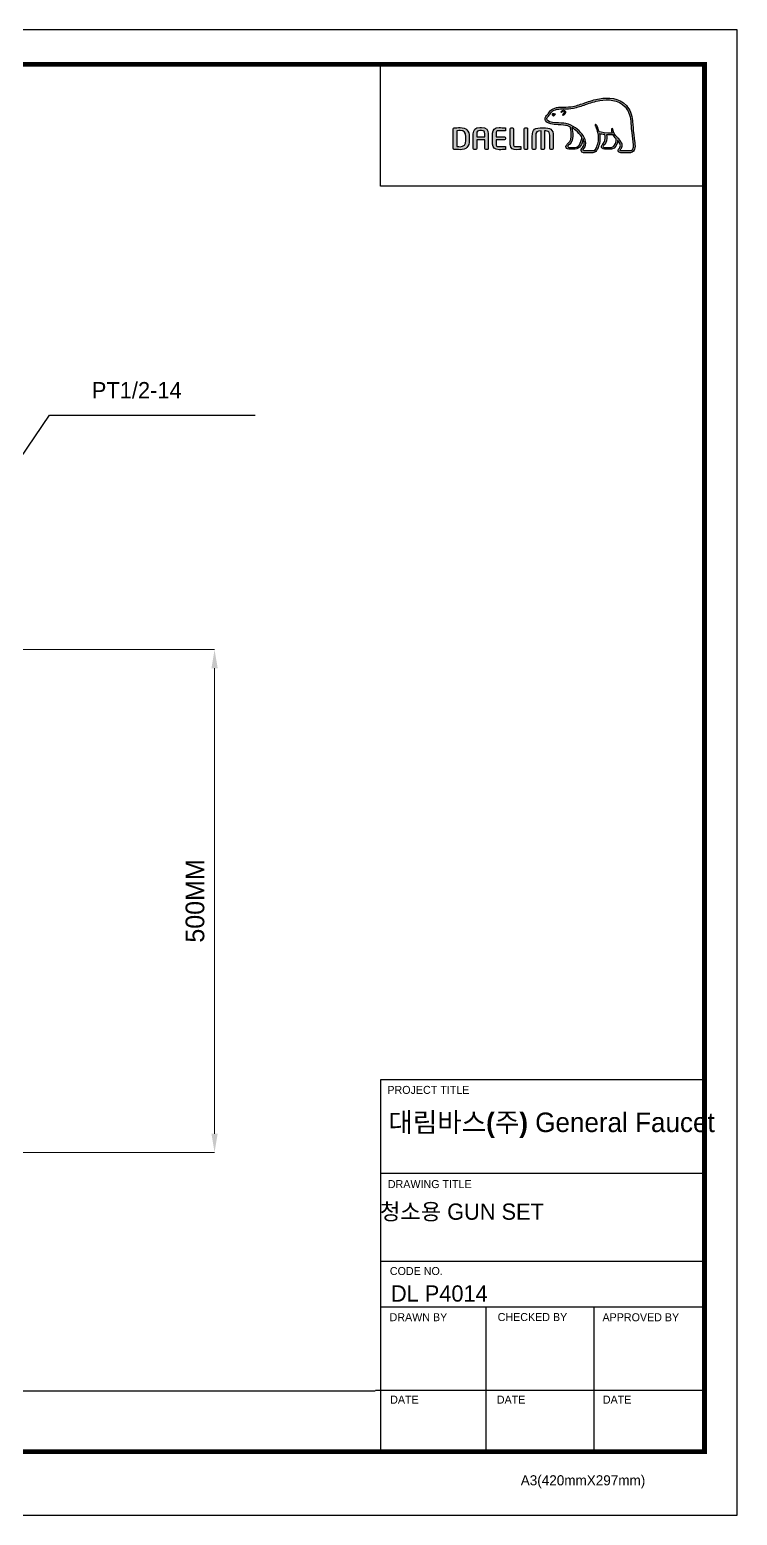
# Model space of a CAD drawing. Extents: x 0 to 434, y 0 to 318.
# Drawn here: x 282.5 to 434, y 0 to 318 of the extents above; entities that cross this region are included whole.
import ezdxf

# ---------------------------------------------------------------- set-up
doc = ezdxf.new("R2010")
doc.units = 0
doc.header["$LTSCALE"] = 10
doc.header["$MEASUREMENT"] = 0
doc.header["$PDMODE"] = 3
doc.header["$PDSIZE"] = -10
doc.layers.get('0').update_dxf_attribs({"linetype": 'CONTINUOUS'})
doc.layers.get('DEFPOINTS').update_dxf_attribs({"linetype": 'CONTINUOUS'})
doc.layers.add('DIM & TEXT', color=4, linetype='CONTINUOUS')
doc.layers.add('레이어 1', color=7, linetype='CONTINUOUS')
doc.styles.add('Daelim Dimension', font='')
doc.styles.add('GHS', font='romans', dxfattribs={"bigfont": 'ghs'})
doc.styles.get('Daelim Dimension').set_extended_font_data('나눔고딕')
doc.dimstyles.new('DEFAULT', dxfattribs={"dimscale": 2, "dimtxt": 2, "dimasz": 2, "dimexe": 0, "dimexo": 2, "dimgap": 1, "dimtad": 1, "dimdec": 0, "dimzin": 9, "dimdsep": 46, "dimtxsty": 'Daelim Dimension', "dimcen": 0.5, "dimclrd": 5, "dimclre": 5, "dimclrt": 256, "dimadec": 1, "dimazin": 0, "dimtfac": 1, "dimtdec": 0, "dimtix": 1, "dimtmove": 0, "dimatfit": 3, "dimfxl": 1, "dimtolj": 1, "dimtzin": 1, "dimlwd": 9, "dimlwe": 9, "dimarcsym": 0})
doc.dimstyles.new('STANDARD$7', dxfattribs={"dimtxt": 3.5, "dimasz": 3, "dimexe": 1, "dimexo": 0.0625, "dimgap": 1, "dimtad": 1, "dimdec": 4, "dimzin": 0, "dimdsep": 46, "dimtxsty": 'GHS', "dimcen": 1, "dimclrt": 2, "dimadec": 0, "dimazin": 0, "dimtfac": 1, "dimtdec": 4, "dimtofl": 0, "dimtmove": 0, "dimatfit": 3, "dimfxl": 1, "dimtolj": 1, "dimtzin": 0, "dimarcsym": 0})

# ---------------------------------------------------------------- blocks, each defined once
blk = doc.blocks.new('*D6')
at = {"color": 5, "lineweight": 9, "ltscale": 0.5, "transparency": 16777216}
for p, q in [((261.62, 185.32), (322.09, 185.32)), ((322.09, 181.32), (322.09, 81.68)), ((262.62, 77.68), (322.09, 77.68))]:
    blk.add_line(p, q, dxfattribs=at)
at = {"color": 5, "ltscale": 0.5, "transparency": 16777216}
for points in [[(321.43, 181.32), (322.76, 181.32), (322.09, 185.32)], [(321.43, 81.68), (322.76, 81.68), (322.09, 77.68)]]:
    blk.add_solid(points, dxfattribs=at)
at = {"layer": 'DEFPOINTS', "color": 0, "ltscale": 0.5, "transparency": 16777216}
for p in [(257.62, 185.32), (258.62, 77.68), (322.09, 77.68)]:
    blk.add_point(p, dxfattribs=at)
at = {"color": 2, "ltscale": 0.5, "transparency": 16777216, "insert": (317.92, 131.5), "char_height": 4, "attachment_point": 5, "rotation": 90, "style": 'Daelim Dimension'}
blk.add_mtext('\\A1;500MM', dxfattribs=at)

msp = doc.modelspace()

# ---------------------------------------------------------------- hatches: boundary and pattern name
at = {"layer": '레이어 1'}
h = msp.add_hatch(color=5, dxfattribs=at)
h.dxf.hatch_style = 1
edge = h.paths.add_edge_path(flags=16)
edge.add_spline(control_points=[(411.48, 292.25), (411.29, 292.04), (411.05, 292.04), (411.04, 292.04), (411.04, 292.04), (409.13, 292.04), (409.13, 292.04), (409.06, 292.04), (409.01, 292.06), (408.98, 292.09), (408.95, 292.12), (408.93, 292.16), (408.93, 292.22), (408.93, 292.32), (409.01, 292.42), (409.09, 292.53), (409.17, 292.63), (409.25, 292.72), (409.29, 292.84), (409.39, 293.12), (409.38, 293.42), (409.26, 293.68), (409.03, 294.16), (408.7, 294.53), (408.37, 294.89), (408.37, 294.89), (408.26, 295.02), (408.26, 295.02), (407.84, 295.48), (407.41, 295.97), (407.37, 296.63), (407.37, 296.76), (407.31, 296.84), (407.22, 296.83), (407.22, 296.83), (407.1, 296.77), (407.1, 296.77), (407.06, 296.74), (407.05, 296.68), (407.05, 296.62), (407.05, 296.62), (407.05, 296.6), (407.05, 296.6), (407.06, 296.36), (407.12, 296.13), (407.22, 295.88), (407.22, 295.88), (407.23, 295.86), (407.23, 295.86), (407.23, 295.86), (407.2, 295.86), (407.2, 295.86), (405.98, 295.81), (404.78, 296.04), (404.43, 296.13), (404.21, 297), (403.86, 297.58), (403.84, 297.6), (403.82, 297.65), (403.77, 297.68), (403.73, 297.7), (403.73, 297.7), (403.63, 297.68), (403.62, 297.68), (403.61, 297.67), (403.59, 297.64), (403.55, 297.59), (403.55, 297.59), (403.54, 297.55), (403.54, 297.55), (403.54, 297.55), (403.58, 297.43), (403.58, 297.43), (403.6, 297.38), (404.23, 296.29), (404.23, 294.83), (404.23, 293.93), (403.99, 293.08), (403.53, 292.31), (403.42, 292.12), (403.27, 292.04), (403.05, 292.04), (403.05, 292.04), (401.18, 292.04), (401.18, 292.04), (401.11, 292.04), (400.98, 292.08), (400.98, 292.22), (400.98, 292.29), (401.05, 292.42), (401.17, 292.55), (401.95, 293.42), (401.5, 294.78), (400.75, 295.68), (400.02, 296.54), (398.84, 297.63), (397.32, 297.9), (396.78, 297.99), (395.9, 298.05), (395.19, 298.09), (395.19, 298.09), (394.46, 298.13), (394.46, 298.13), (394.09, 298.16), (393.48, 298.39), (393.29, 298.74), (393.22, 298.89), (393.22, 299.03), (393.32, 299.2), (393.39, 299.31), (393.47, 299.4), (393.58, 299.5), (393.7, 299.62), (393.82, 299.75), (393.91, 299.91), (393.91, 299.91), (393.94, 299.96), (393.94, 299.96), (394.3, 300.66), (395.05, 301.02), (396.16, 301.05), (396.16, 301.05), (396.79, 301.06), (396.79, 301.06), (397.48, 301.06), (398.26, 301.07), (398.9, 301.21), (399.8, 301.4), (400.7, 301.71), (401.5, 301.98), (401.5, 301.98), (401.53, 301.99), (401.53, 301.99), (402.51, 302.33), (403.54, 302.67), (404.58, 302.84), (406.25, 303.12), (408.54, 303.11), (409.98, 301.49), (410.65, 300.74), (411.06, 299.71), (411.2, 298.43), (411.2, 298.43), (411.2, 298.43), (411.19, 298.44), (411.2, 298.41), (411.21, 298.27), (411.27, 297.45), (411.29, 297.06), (411.31, 296.65), (411.41, 295.9), (411.41, 295.9), (411.7, 293.38), (411.7, 293.38), (411.7, 293.38), (411.72, 293.07), (411.72, 293.07), (411.72, 292.71), (411.64, 292.43), (411.48, 292.25)], knot_values=[0, 0, 0, 0, 1, 1, 1, 2, 2, 2, 3, 3, 3, 4, 4, 4, 5, 5, 5, 6, 6, 6, 7, 7, 7, 8, 8, 8, 9, 9, 9, 10, 10, 10, 11, 11, 11, 12, 12, 12, 13, 13, 13, 14, 14, 14, 15, 15, 15, 16, 16, 16, 17, 17, 17, 18, 18, 18, 19, 19, 19, 20, 20, 20, 21, 21, 21, 22, 22, 22, 23, 23, 23, 24, 24, 24, 25, 25, 25, 26, 26, 26, 27, 27, 27, 28, 28, 28, 29, 29, 29, 30, 30, 30, 31, 31, 31, 32, 32, 32, 33, 33, 33, 34, 34, 34, 35, 35, 35, 36, 36, 36, 37, 37, 37, 38, 38, 38, 39, 39, 39, 40, 40, 40, 41, 41, 41, 42, 42, 42, 43, 43, 43, 44, 44, 44, 45, 45, 45, 46, 46, 46, 47, 47, 47, 48, 48, 48, 49, 49, 49, 50, 50, 50, 51, 51, 51, 52, 52, 52, 53, 53, 53, 53], degree=3, periodic=0)
edge = h.paths.add_edge_path(flags=16)
edge.add_spline(control_points=[(407.07, 292.8), (407.07, 292.8), (405.52, 292.8), (405.52, 292.8), (405.4, 292.8), (405.31, 292.89), (405.31, 293.01), (405.31, 293.09), (405.38, 293.19), (405.45, 293.26), (405.77, 293.56), (406.09, 293.98), (406.09, 294.77), (406.09, 294.77), (406.07, 295.13), (406.07, 295.13), (406.07, 295.13), (406.01, 295.48), (406.01, 295.48), (406.01, 295.48), (406.01, 295.5), (406.01, 295.5), (406.01, 295.5), (406.03, 295.5), (406.03, 295.5), (406.32, 295.48), (406.89, 295.45), (407.42, 295.48), (407.56, 295.26), (407.78, 294.98), (408.1, 294.61), (408.09, 294.42), (407.93, 292.8), (407.07, 292.8)], knot_values=[0, 0, 0, 0, 1, 1, 1, 2, 2, 2, 3, 3, 3, 4, 4, 4, 5, 5, 5, 6, 6, 6, 7, 7, 7, 8, 8, 8, 9, 9, 9, 10, 10, 10, 11, 11, 11, 11], degree=3, periodic=0)
edge = h.paths.add_edge_path(flags=16)
edge.add_spline(control_points=[(399.28, 292.8), (399.28, 292.8), (397.91, 292.8), (397.91, 292.8), (397.81, 292.8), (397.7, 292.88), (397.7, 293.01), (397.7, 293.08), (397.76, 293.17), (397.88, 293.27), (398.22, 293.54), (398.75, 293.96), (398.8, 295.11), (398.8, 295.11), (398.81, 295.42), (398.81, 295.42), (398.81, 295.91), (398.7, 296.5), (398.59, 297.03), (398.59, 297.03), (398.58, 297.08), (398.58, 297.08), (398.58, 297.08), (398.62, 297.05), (398.62, 297.05), (398.82, 296.92), (399.94, 296.17), (400.73, 295.05), (400.66, 294.52), (400.37, 292.8), (399.28, 292.8)], knot_values=[0, 0, 0, 0, 1, 1, 1, 2, 2, 2, 3, 3, 3, 4, 4, 4, 5, 5, 5, 6, 6, 6, 7, 7, 7, 8, 8, 8, 9, 9, 9, 10, 10, 10, 10], degree=3, periodic=0)
edge = h.paths.add_edge_path()
edge.add_spline(control_points=[(412.09, 293.41), (412.09, 293.42), (411.8, 295.95), (411.8, 295.95), (411.69, 296.7), (411.68, 297.11), (411.66, 297.47), (411.66, 297.47), (411.59, 298.47), (411.59, 298.47), (411.44, 299.83), (410.99, 300.94), (410.27, 301.75), (408.71, 303.5), (406.28, 303.52), (404.51, 303.23), (403.43, 303.05), (402.39, 302.69), (401.39, 302.35), (401.39, 302.35), (401.36, 302.34), (401.36, 302.34), (400.58, 302.07), (399.69, 301.77), (398.82, 301.58), (398.22, 301.45), (397.47, 301.45), (396.81, 301.44), (396.81, 301.44), (396.15, 301.44), (396.15, 301.44), (394.89, 301.41), (394.03, 300.97), (393.6, 300.14), (393.6, 300.14), (393.58, 300.1), (393.58, 300.1), (393.51, 299.98), (393.4, 299.87), (393.3, 299.78), (393.2, 299.67), (393.08, 299.55), (392.99, 299.4), (392.9, 299.24), (392.85, 299.09), (392.85, 298.94), (392.85, 298.81), (392.89, 298.68), (392.95, 298.56), (393.22, 298.05), (393.98, 297.78), (394.44, 297.75), (394.44, 297.75), (395.11, 297.71), (395.13, 297.7), (395.8, 297.67), (396.72, 297.61), (397.25, 297.52), (397.57, 297.46), (397.92, 297.35), (398.25, 297.2), (398.28, 297.11), (398.45, 296.35), (398.45, 295.42), (398.45, 295.42), (398.44, 295.12), (398.44, 295.12), (398.39, 294.14), (397.96, 293.8), (397.65, 293.55), (397.62, 293.52), (397.34, 293.29), (397.32, 293.01), (397.3, 292.85), (397.35, 292.71), (397.44, 292.6), (397.55, 292.49), (397.71, 292.43), (397.91, 292.43), (397.91, 292.43), (399.28, 292.43), (399.28, 292.43), (400.3, 292.43), (400.8, 293.53), (400.96, 294.56), (400.96, 294.56), (400.96, 294.71), (400.96, 294.71), (400.96, 294.71), (401, 294.64), (401, 294.64), (401.13, 294.34), (401.21, 294), (401.21, 293.73), (401.21, 293.37), (401.1, 293.04), (400.88, 292.8), (400.83, 292.75), (400.55, 292.47), (400.55, 292.18), (400.55, 292.18), (400.56, 292.14), (400.56, 292.14), (400.59, 291.8), (400.86, 291.66), (401.11, 291.66), (401.11, 291.66), (403.05, 291.66), (403.05, 291.66), (403.4, 291.66), (403.68, 291.81), (403.86, 292.11), (404.35, 292.93), (404.6, 293.82), (404.6, 294.75), (404.6, 295.04), (404.58, 295.36), (404.52, 295.68), (404.52, 295.68), (404.52, 295.7), (404.52, 295.7), (404.52, 295.7), (404.54, 295.7), (404.54, 295.7), (404.78, 295.65), (405.15, 295.59), (405.62, 295.54), (405.62, 295.54), (405.63, 295.54), (405.63, 295.54), (405.63, 295.54), (405.69, 295.18), (405.69, 295.18), (405.69, 295.18), (405.71, 295.1), (405.71, 295.1), (405.71, 295.1), (405.72, 294.78), (405.72, 294.78), (405.72, 294.03), (405.38, 293.7), (405.2, 293.52), (405.19, 293.52), (404.94, 293.26), (404.91, 293.03), (404.91, 293.03), (404.9, 292.96), (404.9, 292.96), (404.9, 292.88), (404.92, 292.74), (405.05, 292.61), (405.16, 292.49), (405.33, 292.43), (405.56, 292.43), (405.56, 292.43), (407.07, 292.43), (407.07, 292.43), (407.99, 292.43), (408.27, 293.6), (408.38, 294.25), (408.38, 294.25), (408.38, 294.32), (408.38, 294.32), (408.38, 294.32), (408.42, 294.27), (408.42, 294.27), (408.63, 294), (408.82, 293.7), (408.9, 293.51), (408.95, 293.42), (408.98, 293.31), (408.98, 293.2), (408.98, 293.2), (408.94, 292.98), (408.94, 292.98), (408.91, 292.86), (408.83, 292.75), (408.75, 292.65), (408.63, 292.5), (408.51, 292.34), (408.51, 292.15), (408.51, 292.15), (408.52, 292.05), (408.52, 292.05), (408.58, 291.79), (408.78, 291.66), (409.1, 291.66), (409.1, 291.66), (411.04, 291.66), (411.04, 291.66), (411.08, 291.66), (411.46, 291.66), (411.76, 291.99), (411.99, 292.24), (412.11, 292.6), (412.11, 293.06), (412.11, 293.06), (412.09, 293.41), (412.09, 293.41)], knot_values=[0, 0, 0, 0, 1, 1, 1, 2, 2, 2, 3, 3, 3, 4, 4, 4, 5, 5, 5, 6, 6, 6, 7, 7, 7, 8, 8, 8, 9, 9, 9, 10, 10, 10, 11, 11, 11, 12, 12, 12, 13, 13, 13, 14, 14, 14, 15, 15, 15, 16, 16, 16, 17, 17, 17, 18, 18, 18, 19, 19, 19, 20, 20, 20, 21, 21, 21, 22, 22, 22, 23, 23, 23, 24, 24, 24, 25, 25, 25, 26, 26, 26, 27, 27, 27, 28, 28, 28, 29, 29, 29, 30, 30, 30, 31, 31, 31, 32, 32, 32, 33, 33, 33, 34, 34, 34, 35, 35, 35, 36, 36, 36, 37, 37, 37, 38, 38, 38, 39, 39, 39, 40, 40, 40, 41, 41, 41, 42, 42, 42, 43, 43, 43, 44, 44, 44, 45, 45, 45, 46, 46, 46, 47, 47, 47, 48, 48, 48, 49, 49, 49, 50, 50, 50, 51, 51, 51, 52, 52, 52, 53, 53, 53, 54, 54, 54, 55, 55, 55, 56, 56, 56, 57, 57, 57, 58, 58, 58, 59, 59, 59, 60, 60, 60, 61, 61, 61, 62, 62, 62, 63, 63, 63, 64, 64, 64, 65, 65, 65, 66, 66, 66, 66], degree=3, periodic=0)
edge = h.paths.add_edge_path(flags=0)
edge.add_spline(control_points=[(394.41, 299.96), (394.41, 299.96), (394.69, 300.09), (395.04, 299.95), (395.04, 299.95), (395.08, 299.93), (395.03, 299.85), (394.85, 299.63), (394.69, 299.58), (394.69, 299.58), (394.69, 299.58), (394.57, 299.53), (394.5, 299.62), (394.36, 299.78), (394.35, 299.87), (394.35, 299.87), (394.35, 299.87), (394.34, 299.94), (394.41, 299.96)], knot_values=[0, 0, 0, 0, 1, 1, 1, 2, 2, 2, 3, 3, 3, 4, 4, 4, 5, 5, 5, 6, 6, 6, 6], degree=3, periodic=0)
edge = h.paths.add_edge_path(flags=0)
edge.add_spline(control_points=[(396.27, 300.48), (396.23, 300.43), (396.22, 300.36), (396.27, 300.32), (396.31, 300.28), (396.39, 300.29), (396.43, 300.33), (396.45, 300.36), (396.68, 300.63), (396.88, 300.49), (396.96, 300.44), (396.99, 300.36), (396.98, 300.27), (396.96, 300.11), (396.83, 299.94), (396.73, 299.88), (396.68, 299.85), (396.65, 299.78), (396.67, 299.72), (396.69, 299.67), (396.76, 299.65), (396.82, 299.68), (396.99, 299.76), (397.2, 300.03), (397.23, 300.27), (397.25, 300.45), (397.17, 300.59), (397.03, 300.69), (396.73, 300.9), (396.39, 300.61), (396.27, 300.48)], knot_values=[0, 0, 0, 0, 1, 1, 1, 2, 2, 2, 3, 3, 3, 4, 4, 4, 5, 5, 5, 6, 6, 6, 7, 7, 7, 8, 8, 8, 9, 9, 9, 10, 10, 10, 10], degree=3, periodic=0)
edge = h.paths.add_edge_path(flags=0)
edge.add_spline(control_points=[(396.23, 300.27), (396.23, 300.27), (396.23, 300.27), (396.23, 300.27), (396.23, 300.27), (396.23, 300.27), (396.23, 300.27)], knot_values=[0, 0, 0, 0, 1, 1, 1, 2, 2, 2, 2], degree=3, periodic=0)
h = msp.add_hatch(color=5, dxfattribs=at)
h.dxf.hatch_style = 2
edge = h.paths.add_edge_path()
edge.add_spline(control_points=[(394.41, 299.96), (394.41, 299.96), (394.69, 300.09), (395.04, 299.95), (395.04, 299.95), (395.08, 299.93), (395.03, 299.85), (394.85, 299.63), (394.69, 299.58), (394.69, 299.58), (394.69, 299.58), (394.57, 299.53), (394.5, 299.62), (394.36, 299.78), (394.35, 299.87), (394.35, 299.87), (394.35, 299.87), (394.34, 299.94), (394.41, 299.96)], knot_values=[0, 0, 0, 0, 1, 1, 1, 2, 2, 2, 3, 3, 3, 4, 4, 4, 5, 5, 5, 6, 6, 6, 6], degree=3, periodic=0)
h = msp.add_hatch(color=5, dxfattribs=at)
h.dxf.hatch_style = 2
edge = h.paths.add_edge_path()
edge.add_spline(control_points=[(396.27, 300.48), (396.23, 300.43), (396.22, 300.36), (396.27, 300.32), (396.31, 300.28), (396.39, 300.29), (396.43, 300.33), (396.45, 300.36), (396.68, 300.63), (396.88, 300.49), (396.96, 300.44), (396.99, 300.36), (396.98, 300.27), (396.96, 300.11), (396.83, 299.94), (396.73, 299.88), (396.68, 299.85), (396.65, 299.78), (396.67, 299.72), (396.69, 299.67), (396.76, 299.65), (396.82, 299.68), (396.99, 299.76), (397.2, 300.03), (397.23, 300.27), (397.25, 300.45), (397.17, 300.59), (397.03, 300.69), (396.73, 300.9), (396.39, 300.61), (396.27, 300.48)], knot_values=[0, 0, 0, 0, 1, 1, 1, 2, 2, 2, 3, 3, 3, 4, 4, 4, 5, 5, 5, 6, 6, 6, 7, 7, 7, 8, 8, 8, 9, 9, 9, 10, 10, 10, 10], degree=3, periodic=0)
h = msp.add_hatch(color=5, dxfattribs=at)
h.dxf.hatch_style = 2
edge = h.paths.add_edge_path()
edge.add_spline(control_points=[(375.9, 294.28), (375.9, 293.39), (375.49, 292.96), (374.66, 292.96), (374.66, 292.96), (374.09, 292.97), (373.94, 292.97), (373.94, 292.97), (373.94, 296.37), (373.94, 296.37), (374.24, 296.4), (374.66, 296.4), (374.66, 296.4), (375.52, 296.4), (375.9, 296), (375.9, 295.09), (375.9, 295.09), (375.9, 294.28), (375.9, 294.28)], knot_values=[0, 0, 0, 0, 1, 1, 1, 2, 2, 2, 3, 3, 3, 4, 4, 4, 5, 5, 5, 6, 6, 6, 6], degree=3, periodic=0)
edge = h.paths.add_edge_path()
edge.add_spline(control_points=[(374.66, 297.04), (374.2, 297.04), (373.6, 297.01), (373.41, 296.98), (373.28, 296.96), (373.2, 296.87), (373.2, 296.75), (373.2, 296.75), (373.2, 292.62), (373.2, 292.62), (373.2, 292.49), (373.28, 292.4), (373.41, 292.38), (373.6, 292.35), (374.19, 292.32), (374.66, 292.32), (375.95, 292.32), (376.63, 293), (376.63, 294.28), (376.63, 294.28), (376.63, 295.09), (376.63, 295.09), (376.63, 296.36), (375.95, 297.04), (374.66, 297.04)], knot_values=[0, 0, 0, 0, 1, 1, 1, 2, 2, 2, 3, 3, 3, 4, 4, 4, 5, 5, 5, 6, 6, 6, 7, 7, 7, 8, 8, 8, 8], degree=3, periodic=0)
h = msp.add_hatch(color=5, dxfattribs=at)
h.dxf.hatch_style = 2
edge = h.paths.add_edge_path()
edge.add_spline(control_points=[(379.95, 295.09), (379.95, 295.09), (378.22, 295.09), (378.22, 295.09), (378.22, 295.16), (378.22, 295.71), (378.22, 295.71), (378.22, 296.29), (378.39, 296.39), (378.9, 296.39), (378.9, 296.39), (379.26, 296.39), (379.26, 296.39), (379.78, 296.39), (379.95, 296.29), (379.95, 295.71), (379.95, 295.71), (379.95, 295.16), (379.95, 295.09)], knot_values=[0, 0, 0, 0, 1, 1, 1, 2, 2, 2, 3, 3, 3, 4, 4, 4, 5, 5, 5, 6, 6, 6, 6], degree=3, periodic=0)
edge = h.paths.add_edge_path()
edge.add_spline(control_points=[(379.26, 297.04), (379.26, 297.04), (378.9, 297.04), (378.9, 297.04), (377.92, 297.04), (377.48, 296.63), (377.48, 295.71), (377.48, 295.71), (377.48, 292.57), (377.48, 292.57), (377.48, 292.46), (377.57, 292.37), (377.68, 292.37), (377.68, 292.37), (378.02, 292.37), (378.02, 292.37), (378.14, 292.37), (378.22, 292.47), (378.22, 292.57), (378.22, 292.57), (378.22, 294.38), (378.22, 294.45), (378.22, 294.45), (379.95, 294.45), (379.95, 294.45), (379.95, 294.38), (379.95, 292.57), (379.95, 292.57), (379.95, 292.46), (380.04, 292.37), (380.15, 292.37), (380.15, 292.37), (380.49, 292.37), (380.49, 292.37), (380.61, 292.37), (380.69, 292.47), (380.69, 292.57), (380.69, 292.57), (380.69, 295.71), (380.69, 295.71), (380.69, 296.63), (380.25, 297.04), (379.26, 297.04)], knot_values=[0, 0, 0, 0, 1, 1, 1, 2, 2, 2, 3, 3, 3, 4, 4, 4, 5, 5, 5, 6, 6, 6, 7, 7, 7, 8, 8, 8, 9, 9, 9, 10, 10, 10, 11, 11, 11, 12, 12, 12, 13, 13, 13, 14, 14, 14, 14], degree=3, periodic=0)
h = msp.add_hatch(color=5, dxfattribs=at)
h.dxf.hatch_style = 2
edge = h.paths.add_edge_path()
edge.add_spline(control_points=[(381.62, 295.84), (381.62, 295.84), (381.62, 293.53), (381.62, 293.53), (381.62, 292.72), (382.08, 292.32), (383.04, 292.32), (383.46, 292.32), (384.03, 292.33), (384.25, 292.35), (384.25, 292.35), (384.37, 292.36), (384.37, 292.36), (384.37, 292.36), (384.4, 292.37), (384.4, 292.37), (384.4, 292.37), (384.4, 292.99), (384.4, 292.99), (384.4, 292.99), (383.04, 292.99), (383.04, 292.99), (382.36, 292.99), (382.36, 293.18), (382.36, 293.53), (382.36, 293.53), (382.36, 294.38), (382.36, 294.45), (382.43, 294.45), (384.19, 294.45), (384.19, 294.45), (384.3, 294.45), (384.39, 294.54), (384.39, 294.65), (384.39, 294.65), (384.39, 294.88), (384.39, 294.88), (384.39, 295), (384.3, 295.09), (384.19, 295.09), (384.19, 295.09), (382.43, 295.09), (382.36, 295.09), (382.36, 295.15), (382.36, 295.84), (382.36, 295.84), (382.36, 296.19), (382.36, 296.38), (383.04, 296.38), (383.04, 296.38), (384.4, 296.37), (384.4, 296.37), (384.4, 296.37), (384.4, 296.99), (384.4, 296.99), (384.4, 296.99), (384.25, 297), (384.25, 297), (383.99, 297.03), (383.37, 297.04), (383.04, 297.04), (382.08, 297.04), (381.62, 296.65), (381.62, 295.84)], knot_values=[0, 0, 0, 0, 1, 1, 1, 2, 2, 2, 3, 3, 3, 4, 4, 4, 5, 5, 5, 6, 6, 6, 7, 7, 7, 8, 8, 8, 9, 9, 9, 10, 10, 10, 11, 11, 11, 12, 12, 12, 13, 13, 13, 14, 14, 14, 15, 15, 15, 16, 16, 16, 17, 17, 17, 18, 18, 18, 19, 19, 19, 20, 20, 20, 21, 21, 21, 21], degree=3, periodic=0)
h = msp.add_hatch(color=5, dxfattribs=at)
h.dxf.hatch_style = 2
edge = h.paths.add_edge_path()
edge.add_spline(control_points=[(385.58, 297), (385.46, 297), (385.37, 296.9), (385.37, 296.79), (385.37, 296.79), (385.37, 293.53), (385.37, 293.53), (385.37, 292.46), (386.09, 292.32), (386.73, 292.32), (387.19, 292.32), (387.31, 292.34), (387.45, 292.37), (387.45, 292.37), (387.53, 292.38), (387.53, 292.38), (387.53, 292.38), (387.63, 292.39), (387.63, 292.39), (387.63, 292.39), (387.67, 292.4), (387.67, 292.4), (387.67, 292.4), (387.67, 292.99), (387.67, 292.99), (387.67, 292.99), (386.73, 292.99), (386.73, 292.99), (386.1, 292.99), (386.1, 293.22), (386.1, 293.46), (386.1, 293.46), (386.1, 296.79), (386.1, 296.79), (386.1, 296.9), (386.01, 297), (385.9, 297), (385.9, 297), (385.58, 297), (385.58, 297)], knot_values=[0, 0, 0, 0, 1, 1, 1, 2, 2, 2, 3, 3, 3, 4, 4, 4, 5, 5, 5, 6, 6, 6, 7, 7, 7, 8, 8, 8, 9, 9, 9, 10, 10, 10, 11, 11, 11, 12, 12, 12, 13, 13, 13, 13], degree=3, periodic=0)
h = msp.add_hatch(color=5, dxfattribs=at)
h.dxf.hatch_style = 2
edge = h.paths.add_edge_path()
edge.add_spline(control_points=[(388.58, 297), (388.45, 297), (388.38, 296.9), (388.38, 296.8), (388.38, 296.8), (388.38, 292.57), (388.38, 292.57), (388.38, 292.46), (388.47, 292.37), (388.58, 292.37), (388.58, 292.37), (388.92, 292.37), (388.92, 292.37), (389.04, 292.37), (389.12, 292.47), (389.12, 292.57), (389.12, 292.57), (389.12, 296.8), (389.12, 296.8), (389.12, 296.91), (389.03, 297), (388.92, 297), (388.92, 297), (388.58, 297), (388.58, 297)], knot_values=[0, 0, 0, 0, 1, 1, 1, 2, 2, 2, 3, 3, 3, 4, 4, 4, 5, 5, 5, 6, 6, 6, 7, 7, 7, 8, 8, 8, 8], degree=3, periodic=0)
h = msp.add_hatch(color=5, dxfattribs=at)
h.dxf.hatch_style = 2
edge = h.paths.add_edge_path()
edge.add_spline(control_points=[(390.11, 295.17), (390.11, 295.17), (390.11, 292.57), (390.11, 292.57), (390.11, 292.46), (390.19, 292.37), (390.3, 292.37), (390.3, 292.37), (390.65, 292.37), (390.65, 292.37), (390.77, 292.37), (390.85, 292.47), (390.85, 292.57), (390.85, 292.57), (390.85, 295.11), (390.85, 295.11), (390.85, 296.23), (391.04, 296.34), (391.98, 296.34), (391.98, 296.27), (391.98, 292.57), (391.98, 292.57), (391.98, 292.45), (392.07, 292.37), (392.18, 292.37), (392.18, 292.37), (392.52, 292.37), (392.52, 292.37), (392.64, 292.37), (392.72, 292.47), (392.72, 292.57), (392.72, 292.57), (392.72, 296.26), (392.72, 296.33), (393.16, 296.33), (393.47, 296.29), (393.64, 296.13), (393.82, 295.95), (393.85, 295.62), (393.85, 295.11), (393.85, 295.11), (393.85, 292.57), (393.85, 292.57), (393.85, 292.46), (393.94, 292.37), (394.05, 292.37), (394.05, 292.37), (394.4, 292.37), (394.4, 292.37), (394.52, 292.37), (394.59, 292.47), (394.59, 292.57), (394.59, 292.57), (394.59, 295.17), (394.59, 295.17), (394.59, 296.75), (394.03, 297.02), (392.35, 297.02), (390.67, 297.02), (390.11, 296.75), (390.11, 295.17)], knot_values=[0, 0, 0, 0, 1, 1, 1, 2, 2, 2, 3, 3, 3, 4, 4, 4, 5, 5, 5, 6, 6, 6, 7, 7, 7, 8, 8, 8, 9, 9, 9, 10, 10, 10, 11, 11, 11, 12, 12, 12, 13, 13, 13, 14, 14, 14, 15, 15, 15, 16, 16, 16, 17, 17, 17, 18, 18, 18, 19, 19, 19, 20, 20, 20, 20], degree=3, periodic=0)

# ---------------------------------------------------------------- linework, layer by layer
at = {"color": 5, "ltscale": 0.5}
for p, q in [((357.62, 284.49), (357.62, 310.62)), ((357.62, 93.22), (357.62, 13.2))]:
    msp.add_line(p, q, dxfattribs=at)
at = {"color": 5}
for p, q in [((399.22, 292.43), (399.22, 292.43)), ((6.98, 26.64), (356.44, 26.64))]:
    msp.add_line(p, q, dxfattribs=at)
at = {"color": 5, "ltscale": 40}
for p, q in [((426.98, 284.49), (357.62, 284.49)), ((426.98, 93.22), (357.62, 93.22)), ((426.98, 73.17), (357.62, 73.17)), ((426.98, 73.17), (357.62, 73.17)), ((426.98, 54.31), (357.62, 54.31)), ((426.98, 54.31), (357.62, 54.31)), ((426.98, 44.58), (357.62, 44.58)), ((426.98, 44.58), (357.62, 44.58)), ((380.15, 44.58), (380.15, 13.62)), ((403.27, 44.58), (403.27, 13.62)), ((426.98, 26.69), (356.52, 26.69)), ((426.98, 26.69), (358.16, 26.69)), ((426.98, 13.62), (367.54, 13.62))]:
    msp.add_line(p, q, dxfattribs=at)
at = {"ltscale": 0.5}
msp.add_lwpolyline([(0, 0), (434, 0), (434, 318), (0, 318)], close=True, dxfattribs=at)
at = {"color": 5, "linetype": 'ByBlock', "lineweight": 200, "const_width": 1}
msp.add_lwpolyline([(6.98, 13.62), (426.98, 13.62), (426.98, 310.62), (6.98, 310.62)], close=True, dxfattribs=at)
at = {"layer": '레이어 1', "color": 5}
for points, knots in [([(412.09, 293.41), (412.09, 293.42), (411.8, 295.95), (411.8, 295.95), (411.69, 296.7), (411.68, 297.11), (411.66, 297.47), (411.66, 297.47), (411.59, 298.47), (411.59, 298.47), (411.44, 299.83), (410.99, 300.94), (410.27, 301.75), (408.71, 303.5), (406.28, 303.52), (404.51, 303.23), (403.43, 303.05), (402.39, 302.69), (401.39, 302.35), (401.39, 302.35), (401.36, 302.34), (401.36, 302.34), (400.58, 302.07), (399.69, 301.77), (398.82, 301.58), (398.22, 301.45), (397.47, 301.45), (396.81, 301.44), (396.81, 301.44), (396.15, 301.44), (396.15, 301.44), (394.89, 301.41), (394.03, 300.97), (393.6, 300.14), (393.6, 300.14), (393.58, 300.1), (393.58, 300.1), (393.51, 299.98), (393.4, 299.87), (393.3, 299.78), (393.2, 299.67), (393.08, 299.55), (392.99, 299.4), (392.9, 299.24), (392.85, 299.09), (392.85, 298.94), (392.85, 298.81), (392.89, 298.68), (392.95, 298.56), (393.22, 298.05), (393.98, 297.78), (394.44, 297.75), (394.44, 297.75), (395.11, 297.71), (395.13, 297.7), (395.8, 297.67), (396.72, 297.61), (397.25, 297.52), (397.57, 297.46), (397.92, 297.35), (398.25, 297.2), (398.28, 297.11), (398.45, 296.35), (398.45, 295.42), (398.45, 295.42), (398.44, 295.12), (398.44, 295.12), (398.39, 294.14), (397.96, 293.8), (397.65, 293.55), (397.62, 293.52), (397.34, 293.29), (397.32, 293.01), (397.3, 292.85), (397.35, 292.71), (397.44, 292.6), (397.55, 292.49), (397.71, 292.43), (397.91, 292.43), (397.91, 292.43), (399.28, 292.43), (399.28, 292.43), (400.3, 292.43), (400.8, 293.53), (400.96, 294.56), (400.96, 294.56), (400.96, 294.71), (400.96, 294.71), (400.96, 294.71), (401, 294.64), (401, 294.64), (401.13, 294.34), (401.21, 294), (401.21, 293.73), (401.21, 293.37), (401.1, 293.04), (400.88, 292.8), (400.83, 292.75), (400.55, 292.47), (400.55, 292.18), (400.55, 292.18), (400.56, 292.14), (400.56, 292.14), (400.59, 291.8), (400.86, 291.66), (401.11, 291.66), (401.11, 291.66), (403.05, 291.66), (403.05, 291.66), (403.4, 291.66), (403.68, 291.81), (403.86, 292.11), (404.35, 292.93), (404.6, 293.82), (404.6, 294.75), (404.6, 295.04), (404.58, 295.36), (404.52, 295.68), (404.52, 295.68), (404.52, 295.7), (404.52, 295.7), (404.52, 295.7), (404.54, 295.7), (404.54, 295.7), (404.78, 295.65), (405.15, 295.59), (405.62, 295.54), (405.62, 295.54), (405.63, 295.54), (405.63, 295.54), (405.63, 295.54), (405.69, 295.18), (405.69, 295.18), (405.69, 295.18), (405.71, 295.1), (405.71, 295.1), (405.71, 295.1), (405.72, 294.78), (405.72, 294.78), (405.72, 294.03), (405.38, 293.7), (405.2, 293.52), (405.19, 293.52), (404.94, 293.26), (404.91, 293.03), (404.91, 293.03), (404.9, 292.96), (404.9, 292.96), (404.9, 292.88), (404.92, 292.74), (405.05, 292.61), (405.16, 292.49), (405.33, 292.43), (405.56, 292.43), (405.56, 292.43), (407.07, 292.43), (407.07, 292.43), (407.99, 292.43), (408.27, 293.6), (408.38, 294.25), (408.38, 294.25), (408.38, 294.32), (408.38, 294.32), (408.38, 294.32), (408.42, 294.27), (408.42, 294.27), (408.63, 294), (408.82, 293.7), (408.9, 293.51), (408.95, 293.42), (408.98, 293.31), (408.98, 293.2), (408.98, 293.2), (408.94, 292.98), (408.94, 292.98), (408.91, 292.86), (408.83, 292.75), (408.75, 292.65), (408.63, 292.5), (408.51, 292.34), (408.51, 292.15), (408.51, 292.15), (408.52, 292.05), (408.52, 292.05), (408.58, 291.79), (408.78, 291.66), (409.1, 291.66), (409.1, 291.66), (411.04, 291.66), (411.04, 291.66), (411.08, 291.66), (411.46, 291.66), (411.76, 291.99), (411.99, 292.24), (412.11, 292.6), (412.11, 293.06), (412.11, 293.06), (412.09, 293.41), (412.09, 293.41)], [0, 0, 0, 0, 1, 1, 1, 2, 2, 2, 3, 3, 3, 4, 4, 4, 5, 5, 5, 6, 6, 6, 7, 7, 7, 8, 8, 8, 9, 9, 9, 10, 10, 10, 11, 11, 11, 12, 12, 12, 13, 13, 13, 14, 14, 14, 15, 15, 15, 16, 16, 16, 17, 17, 17, 18, 18, 18, 19, 19, 19, 20, 20, 20, 21, 21, 21, 22, 22, 22, 23, 23, 23, 24, 24, 24, 25, 25, 25, 26, 26, 26, 27, 27, 27, 28, 28, 28, 29, 29, 29, 30, 30, 30, 31, 31, 31, 32, 32, 32, 33, 33, 33, 34, 34, 34, 35, 35, 35, 36, 36, 36, 37, 37, 37, 38, 38, 38, 39, 39, 39, 40, 40, 40, 41, 41, 41, 42, 42, 42, 43, 43, 43, 44, 44, 44, 45, 45, 45, 46, 46, 46, 47, 47, 47, 48, 48, 48, 49, 49, 49, 50, 50, 50, 51, 51, 51, 52, 52, 52, 53, 53, 53, 54, 54, 54, 55, 55, 55, 56, 56, 56, 57, 57, 57, 58, 58, 58, 59, 59, 59, 60, 60, 60, 61, 61, 61, 62, 62, 62, 63, 63, 63, 64, 64, 64, 65, 65, 65, 66, 66, 66, 66]), ([(394.41, 299.96), (394.41, 299.96), (394.69, 300.09), (395.04, 299.95), (395.04, 299.95), (395.08, 299.93), (395.03, 299.85), (394.85, 299.63), (394.69, 299.58), (394.69, 299.58), (394.69, 299.58), (394.57, 299.53), (394.5, 299.62), (394.36, 299.78), (394.35, 299.87), (394.35, 299.87), (394.35, 299.87), (394.34, 299.94), (394.41, 299.96)], [0, 0, 0, 0, 1, 1, 1, 2, 2, 2, 3, 3, 3, 4, 4, 4, 5, 5, 5, 6, 6, 6, 6]), ([(396.27, 300.48), (396.23, 300.43), (396.22, 300.36), (396.27, 300.32), (396.31, 300.28), (396.39, 300.29), (396.43, 300.33), (396.45, 300.36), (396.68, 300.63), (396.88, 300.49), (396.96, 300.44), (396.99, 300.36), (396.98, 300.27), (396.96, 300.11), (396.83, 299.94), (396.73, 299.88), (396.68, 299.85), (396.65, 299.78), (396.67, 299.72), (396.69, 299.67), (396.76, 299.65), (396.82, 299.68), (396.99, 299.76), (397.2, 300.03), (397.23, 300.27), (397.25, 300.45), (397.17, 300.59), (397.03, 300.69), (396.73, 300.9), (396.39, 300.61), (396.27, 300.48)], [0, 0, 0, 0, 1, 1, 1, 2, 2, 2, 3, 3, 3, 4, 4, 4, 5, 5, 5, 6, 6, 6, 7, 7, 7, 8, 8, 8, 9, 9, 9, 10, 10, 10, 10]), ([(396.23, 300.27), (396.23, 300.27), (396.23, 300.27), (396.23, 300.27), (396.23, 300.27), (396.23, 300.27), (396.23, 300.27)], [0, 0, 0, 0, 1, 1, 1, 2, 2, 2, 2]), ([(374.66, 297.04), (374.2, 297.04), (373.6, 297.01), (373.41, 296.98), (373.28, 296.96), (373.2, 296.87), (373.2, 296.75), (373.2, 296.75), (373.2, 292.62), (373.2, 292.62), (373.2, 292.49), (373.28, 292.4), (373.41, 292.38), (373.6, 292.35), (374.19, 292.32), (374.66, 292.32), (375.95, 292.32), (376.63, 293), (376.63, 294.28), (376.63, 294.28), (376.63, 295.09), (376.63, 295.09), (376.63, 296.36), (375.95, 297.04), (374.66, 297.04)], [0, 0, 0, 0, 1, 1, 1, 2, 2, 2, 3, 3, 3, 4, 4, 4, 5, 5, 5, 6, 6, 6, 7, 7, 7, 8, 8, 8, 8]), ([(375.9, 294.28), (375.9, 293.39), (375.49, 292.96), (374.66, 292.96), (374.66, 292.96), (374.09, 292.97), (373.94, 292.97), (373.94, 292.97), (373.94, 296.37), (373.94, 296.37), (374.24, 296.4), (374.66, 296.4), (374.66, 296.4), (375.52, 296.4), (375.9, 296), (375.9, 295.09), (375.9, 295.09), (375.9, 294.28), (375.9, 294.28)], [0, 0, 0, 0, 1, 1, 1, 2, 2, 2, 3, 3, 3, 4, 4, 4, 5, 5, 5, 6, 6, 6, 6]), ([(379.26, 297.04), (379.26, 297.04), (378.9, 297.04), (378.9, 297.04), (377.92, 297.04), (377.48, 296.63), (377.48, 295.71), (377.48, 295.71), (377.48, 292.57), (377.48, 292.57), (377.48, 292.46), (377.57, 292.37), (377.68, 292.37), (377.68, 292.37), (378.02, 292.37), (378.02, 292.37), (378.14, 292.37), (378.22, 292.47), (378.22, 292.57), (378.22, 292.57), (378.22, 294.38), (378.22, 294.45), (378.22, 294.45), (379.95, 294.45), (379.95, 294.45), (379.95, 294.38), (379.95, 292.57), (379.95, 292.57), (379.95, 292.46), (380.04, 292.37), (380.15, 292.37), (380.15, 292.37), (380.49, 292.37), (380.49, 292.37), (380.61, 292.37), (380.69, 292.47), (380.69, 292.57), (380.69, 292.57), (380.69, 295.71), (380.69, 295.71), (380.69, 296.63), (380.25, 297.04), (379.26, 297.04)], [0, 0, 0, 0, 1, 1, 1, 2, 2, 2, 3, 3, 3, 4, 4, 4, 5, 5, 5, 6, 6, 6, 7, 7, 7, 8, 8, 8, 9, 9, 9, 10, 10, 10, 11, 11, 11, 12, 12, 12, 13, 13, 13, 14, 14, 14, 14]), ([(379.95, 295.09), (379.95, 295.09), (378.22, 295.09), (378.22, 295.09), (378.22, 295.16), (378.22, 295.71), (378.22, 295.71), (378.22, 296.29), (378.39, 296.39), (378.9, 296.39), (378.9, 296.39), (379.26, 296.39), (379.26, 296.39), (379.78, 296.39), (379.95, 296.29), (379.95, 295.71), (379.95, 295.71), (379.95, 295.16), (379.95, 295.09)], [0, 0, 0, 0, 1, 1, 1, 2, 2, 2, 3, 3, 3, 4, 4, 4, 5, 5, 5, 6, 6, 6, 6]), ([(381.62, 295.84), (381.62, 295.84), (381.62, 293.53), (381.62, 293.53), (381.62, 292.72), (382.08, 292.32), (383.04, 292.32), (383.46, 292.32), (384.03, 292.33), (384.25, 292.35), (384.25, 292.35), (384.37, 292.36), (384.37, 292.36), (384.37, 292.36), (384.4, 292.37), (384.4, 292.37), (384.4, 292.37), (384.4, 292.99), (384.4, 292.99), (384.4, 292.99), (383.04, 292.99), (383.04, 292.99), (382.36, 292.99), (382.36, 293.18), (382.36, 293.53), (382.36, 293.53), (382.36, 294.38), (382.36, 294.45), (382.43, 294.45), (384.19, 294.45), (384.19, 294.45), (384.3, 294.45), (384.39, 294.54), (384.39, 294.65), (384.39, 294.65), (384.39, 294.88), (384.39, 294.88), (384.39, 295), (384.3, 295.09), (384.19, 295.09), (384.19, 295.09), (382.43, 295.09), (382.36, 295.09), (382.36, 295.15), (382.36, 295.84), (382.36, 295.84), (382.36, 296.19), (382.36, 296.38), (383.04, 296.38), (383.04, 296.38), (384.4, 296.37), (384.4, 296.37), (384.4, 296.37), (384.4, 296.99), (384.4, 296.99), (384.4, 296.99), (384.25, 297), (384.25, 297), (383.99, 297.03), (383.37, 297.04), (383.04, 297.04), (382.08, 297.04), (381.62, 296.65), (381.62, 295.84)], [0, 0, 0, 0, 1, 1, 1, 2, 2, 2, 3, 3, 3, 4, 4, 4, 5, 5, 5, 6, 6, 6, 7, 7, 7, 8, 8, 8, 9, 9, 9, 10, 10, 10, 11, 11, 11, 12, 12, 12, 13, 13, 13, 14, 14, 14, 15, 15, 15, 16, 16, 16, 17, 17, 17, 18, 18, 18, 19, 19, 19, 20, 20, 20, 21, 21, 21, 21]), ([(385.58, 297), (385.46, 297), (385.37, 296.9), (385.37, 296.79), (385.37, 296.79), (385.37, 293.53), (385.37, 293.53), (385.37, 292.46), (386.09, 292.32), (386.73, 292.32), (387.19, 292.32), (387.31, 292.34), (387.45, 292.37), (387.45, 292.37), (387.53, 292.38), (387.53, 292.38), (387.53, 292.38), (387.63, 292.39), (387.63, 292.39), (387.63, 292.39), (387.67, 292.4), (387.67, 292.4), (387.67, 292.4), (387.67, 292.99), (387.67, 292.99), (387.67, 292.99), (386.73, 292.99), (386.73, 292.99), (386.1, 292.99), (386.1, 293.22), (386.1, 293.46), (386.1, 293.46), (386.1, 296.79), (386.1, 296.79), (386.1, 296.9), (386.01, 297), (385.9, 297), (385.9, 297), (385.58, 297), (385.58, 297)], [0, 0, 0, 0, 1, 1, 1, 2, 2, 2, 3, 3, 3, 4, 4, 4, 5, 5, 5, 6, 6, 6, 7, 7, 7, 8, 8, 8, 9, 9, 9, 10, 10, 10, 11, 11, 11, 12, 12, 12, 13, 13, 13, 13]), ([(388.58, 297), (388.45, 297), (388.38, 296.9), (388.38, 296.8), (388.38, 296.8), (388.38, 292.57), (388.38, 292.57), (388.38, 292.46), (388.47, 292.37), (388.58, 292.37), (388.58, 292.37), (388.92, 292.37), (388.92, 292.37), (389.04, 292.37), (389.12, 292.47), (389.12, 292.57), (389.12, 292.57), (389.12, 296.8), (389.12, 296.8), (389.12, 296.91), (389.03, 297), (388.92, 297), (388.92, 297), (388.58, 297), (388.58, 297)], [0, 0, 0, 0, 1, 1, 1, 2, 2, 2, 3, 3, 3, 4, 4, 4, 5, 5, 5, 6, 6, 6, 7, 7, 7, 8, 8, 8, 8]), ([(390.11, 295.17), (390.11, 295.17), (390.11, 292.57), (390.11, 292.57), (390.11, 292.46), (390.19, 292.37), (390.3, 292.37), (390.3, 292.37), (390.65, 292.37), (390.65, 292.37), (390.77, 292.37), (390.85, 292.47), (390.85, 292.57), (390.85, 292.57), (390.85, 295.11), (390.85, 295.11), (390.85, 296.23), (391.04, 296.34), (391.98, 296.34), (391.98, 296.27), (391.98, 292.57), (391.98, 292.57), (391.98, 292.45), (392.07, 292.37), (392.18, 292.37), (392.18, 292.37), (392.52, 292.37), (392.52, 292.37), (392.64, 292.37), (392.72, 292.47), (392.72, 292.57), (392.72, 292.57), (392.72, 296.26), (392.72, 296.33), (393.16, 296.33), (393.47, 296.29), (393.64, 296.13), (393.82, 295.95), (393.85, 295.62), (393.85, 295.11), (393.85, 295.11), (393.85, 292.57), (393.85, 292.57), (393.85, 292.46), (393.94, 292.37), (394.05, 292.37), (394.05, 292.37), (394.4, 292.37), (394.4, 292.37), (394.52, 292.37), (394.59, 292.47), (394.59, 292.57), (394.59, 292.57), (394.59, 295.17), (394.59, 295.17), (394.59, 296.75), (394.03, 297.02), (392.35, 297.02), (390.67, 297.02), (390.11, 296.75), (390.11, 295.17)], [0, 0, 0, 0, 1, 1, 1, 2, 2, 2, 3, 3, 3, 4, 4, 4, 5, 5, 5, 6, 6, 6, 7, 7, 7, 8, 8, 8, 9, 9, 9, 10, 10, 10, 11, 11, 11, 12, 12, 12, 13, 13, 13, 14, 14, 14, 15, 15, 15, 16, 16, 16, 17, 17, 17, 18, 18, 18, 19, 19, 19, 20, 20, 20, 20]), ([(399.28, 292.8), (399.28, 292.8), (397.91, 292.8), (397.91, 292.8), (397.81, 292.8), (397.7, 292.88), (397.7, 293.01), (397.7, 293.08), (397.76, 293.17), (397.88, 293.27), (398.22, 293.54), (398.75, 293.96), (398.8, 295.11), (398.8, 295.11), (398.81, 295.42), (398.81, 295.42), (398.81, 295.91), (398.7, 296.5), (398.59, 297.03), (398.59, 297.03), (398.58, 297.08), (398.58, 297.08), (398.58, 297.08), (398.62, 297.05), (398.62, 297.05), (398.82, 296.92), (399.94, 296.17), (400.73, 295.05), (400.66, 294.52), (400.37, 292.8), (399.28, 292.8)], [0, 0, 0, 0, 1, 1, 1, 2, 2, 2, 3, 3, 3, 4, 4, 4, 5, 5, 5, 6, 6, 6, 7, 7, 7, 8, 8, 8, 9, 9, 9, 10, 10, 10, 10]), ([(403.58, 297.43), (403.6, 297.38), (404.23, 296.29), (404.23, 294.83), (404.23, 293.93), (403.99, 293.08), (403.53, 292.31)], [24, 24, 24, 24, 25, 25, 25, 26, 26, 26, 26]), ([(407.07, 292.8), (407.07, 292.8), (405.52, 292.8), (405.52, 292.8), (405.4, 292.8), (405.31, 292.89), (405.31, 293.01), (405.31, 293.09), (405.38, 293.19), (405.45, 293.26), (405.77, 293.56), (406.09, 293.98), (406.09, 294.77), (406.09, 294.77), (406.07, 295.13), (406.07, 295.13), (406.07, 295.13), (406.01, 295.48), (406.01, 295.48), (406.01, 295.48), (406.01, 295.5), (406.01, 295.5), (406.01, 295.5), (406.03, 295.5), (406.03, 295.5), (406.32, 295.48), (406.89, 295.45), (407.42, 295.48), (407.56, 295.26), (407.78, 294.98), (408.1, 294.61), (408.09, 294.42), (407.93, 292.8), (407.07, 292.8)], [0, 0, 0, 0, 1, 1, 1, 2, 2, 2, 3, 3, 3, 4, 4, 4, 5, 5, 5, 6, 6, 6, 7, 7, 7, 8, 8, 8, 9, 9, 9, 10, 10, 10, 11, 11, 11, 11]), ([(401.18, 292.04), (401.11, 292.04), (400.98, 292.08), (400.98, 292.22), (400.98, 292.29), (401.05, 292.42), (401.17, 292.55)], [28, 28, 28, 28, 29, 29, 29, 30, 30, 30, 30]), ([(408.98, 292.09), (408.95, 292.12), (408.93, 292.16), (408.93, 292.22), (408.93, 292.32), (409.01, 292.42), (409.09, 292.53)], [3, 3, 3, 3, 4, 4, 4, 5, 5, 5, 5])]:
    msp.add_open_spline(points, degree=3, knots=knots, dxfattribs=at)
for points in [[(401.53, 301.99), (402.51, 302.33), (403.54, 302.67), (404.58, 302.84)], [(404.58, 302.84), (406.25, 303.12), (408.54, 303.11), (409.98, 301.49)], [(393.29, 298.74), (393.22, 298.89), (393.22, 299.03), (393.32, 299.2)], [(393.32, 299.2), (393.39, 299.31), (393.47, 299.4), (393.58, 299.5)], [(393.58, 299.5), (393.7, 299.62), (393.82, 299.75), (393.91, 299.91)], [(393.91, 299.91), (393.91, 299.91), (393.94, 299.96), (393.94, 299.96)], [(393.94, 299.96), (394.3, 300.66), (395.05, 301.02), (396.16, 301.05)], [(396.16, 301.05), (396.16, 301.05), (396.79, 301.06), (396.79, 301.06)], [(396.79, 301.06), (397.48, 301.06), (398.26, 301.07), (398.9, 301.21)], [(398.9, 301.21), (399.8, 301.4), (400.7, 301.71), (401.5, 301.98)], [(401.5, 301.98), (401.5, 301.98), (401.53, 301.99), (401.53, 301.99)], [(409.98, 301.49), (410.65, 300.74), (411.06, 299.71), (411.2, 298.43)], [(394.46, 298.13), (394.09, 298.16), (393.48, 298.39), (393.29, 298.74)], [(395.19, 298.09), (395.19, 298.09), (394.46, 298.13), (394.46, 298.13)], [(397.32, 297.9), (396.78, 297.99), (395.9, 298.05), (395.19, 298.09)], [(400.75, 295.68), (400.02, 296.54), (398.84, 297.63), (397.32, 297.9)], [(403.55, 297.59), (403.55, 297.59), (403.54, 297.55), (403.54, 297.55)], [(403.54, 297.55), (403.54, 297.55), (403.58, 297.43), (403.58, 297.43)], [(403.62, 297.68), (403.61, 297.67), (403.59, 297.64), (403.55, 297.59)], [(403.73, 297.7), (403.73, 297.7), (403.63, 297.68), (403.62, 297.68)], [(403.84, 297.6), (403.82, 297.65), (403.77, 297.68), (403.73, 297.7)], [(404.43, 296.13), (404.21, 297), (403.86, 297.58), (403.84, 297.6)], [(407.2, 295.86), (405.98, 295.81), (404.78, 296.04), (404.43, 296.13)], [(407.1, 296.77), (407.06, 296.74), (407.05, 296.68), (407.05, 296.62)], [(407.05, 296.62), (407.05, 296.62), (407.05, 296.6), (407.05, 296.6)], [(407.05, 296.6), (407.06, 296.36), (407.12, 296.13), (407.22, 295.88)], [(407.22, 296.83), (407.22, 296.83), (407.1, 296.77), (407.1, 296.77)], [(407.23, 295.86), (407.23, 295.86), (407.2, 295.86), (407.2, 295.86)], [(407.37, 296.63), (407.37, 296.76), (407.31, 296.84), (407.22, 296.83)], [(407.22, 295.88), (407.22, 295.88), (407.23, 295.86), (407.23, 295.86)], [(408.26, 295.02), (407.84, 295.48), (407.41, 295.97), (407.37, 296.63)], [(411.2, 298.43), (411.2, 298.43), (411.2, 298.43), (411.19, 298.44)], [(411.19, 298.44), (411.2, 298.41), (411.21, 298.27), (411.27, 297.45)], [(411.27, 297.45), (411.29, 297.06), (411.31, 296.65), (411.41, 295.9)], [(411.41, 295.9), (411.41, 295.9), (411.7, 293.38), (411.7, 293.38)], [(401.17, 292.55), (401.95, 293.42), (401.5, 294.78), (400.75, 295.68)], [(408.37, 294.89), (408.37, 294.89), (408.26, 295.02), (408.26, 295.02)], [(409.26, 293.68), (409.03, 294.16), (408.7, 294.53), (408.37, 294.89)], [(409.09, 292.53), (409.17, 292.63), (409.25, 292.72), (409.29, 292.84)], [(409.29, 292.84), (409.39, 293.12), (409.38, 293.42), (409.26, 293.68)], [(411.72, 293.07), (411.72, 292.71), (411.64, 292.43), (411.48, 292.25)], [(411.7, 293.38), (411.7, 293.38), (411.72, 293.07), (411.72, 293.07)], [(403.05, 292.04), (403.05, 292.04), (401.18, 292.04), (401.18, 292.04)], [(403.53, 292.31), (403.42, 292.12), (403.27, 292.04), (403.05, 292.04)], [(409.13, 292.04), (409.06, 292.04), (409.01, 292.06), (408.98, 292.09)], [(411.04, 292.04), (411.04, 292.04), (409.13, 292.04), (409.13, 292.04)], [(411.48, 292.25), (411.29, 292.04), (411.05, 292.04), (411.04, 292.04)]]:
    msp.add_open_spline(points, degree=3, dxfattribs=at)

# ---------------------------------------------------------------- texts
at = {"color": 5, "ltscale": 40, "style": 'Daelim Dimension'}
for s, height, p in [('PROJECT TITLE', 1.7127, (359.09, 90.2)), ('DRAWING TITLE', 1.7127, (359.19, 70.04)), ('CODE NO.', 1.713, (359.62, 51.43)), ('DRAWN BY', 1.713, (359.56, 41.55)), ('CHECKED BY', 1.713, (382.7, 41.58)), ('APPROVED BY', 1.7127, (405.14, 41.53)), ('DATE', 1.713, (359.69, 23.9)), ('DATE', 1.713, (382.52, 23.9)), ('DATE', 1.713, (405.22, 23.9)), ('A3(420mmX297mm)', 2.1616, (387.64, 6.41))]:
    msp.add_text(s, height=height, dxfattribs=at).set_placement(p)
at = {"attachment_point": 1, "style": 'Daelim Dimension'}
for s, insert, char_height, width in [('{\\fPretendard Variable SemiBold|b0|i0|c129|p2;\\C7;대림바스(주)} General Faucet', (359.31, 86.2), 4.1698, 67.0183), (' 청소용 GUN SET', (356.2, 66.74), 3.481, 58.5819), ('DL P4014', (359.86, 49.22), 3.481, 58.5819)]:
    msp.add_mtext(s, dxfattribs=dict(at, insert=insert, char_height=char_height, width=width))
at = {"layer": 'DIM & TEXT', "color": 2, "style": 'Daelim Dimension'}
msp.add_text('PT1/2-14', height=3.5, dxfattribs=at).set_placement((295.81, 239.08))

# ---------------------------------------------------------------- dimensions: what is measured, and where the dimension line sits
at = {"ltscale": 0.5}
dim = msp.add_linear_dim(base=(322.09, 77.68), p1=(257.62, 185.32), p2=(258.62, 77.68), angle=90, text='500MM', dimstyle='DEFAULT', override={"dimclrd": 5, "dimclre": 5, "dimclrt": 2}, dxfattribs=at)
dim.commit()
dim.dimension.update_dxf_attribs({"geometry": '*D6', "text_midpoint": (317.92, 131.5)})

# ---------------------------------------------------------------- leaders
at = {"layer": 'DIM & TEXT', "color": 5}
msp.add_leader([(257.62, 192.82), (286.72, 235.5), (330.76, 235.5)], dimstyle='STANDARD$7', override={"dimtxt": 3, "dimexe": 2, "dimexo": 1, "dimgap": 1, "dimtad": 0, "dimdec": 1, "dimcen": -1, "dimtm": 0.3, "dimtfac": 0.5, "dimtdec": 1, "dimtix": 1, "dimtofl": 1}, dxfattribs=at)

doc.saveas('drawing.dxf')
